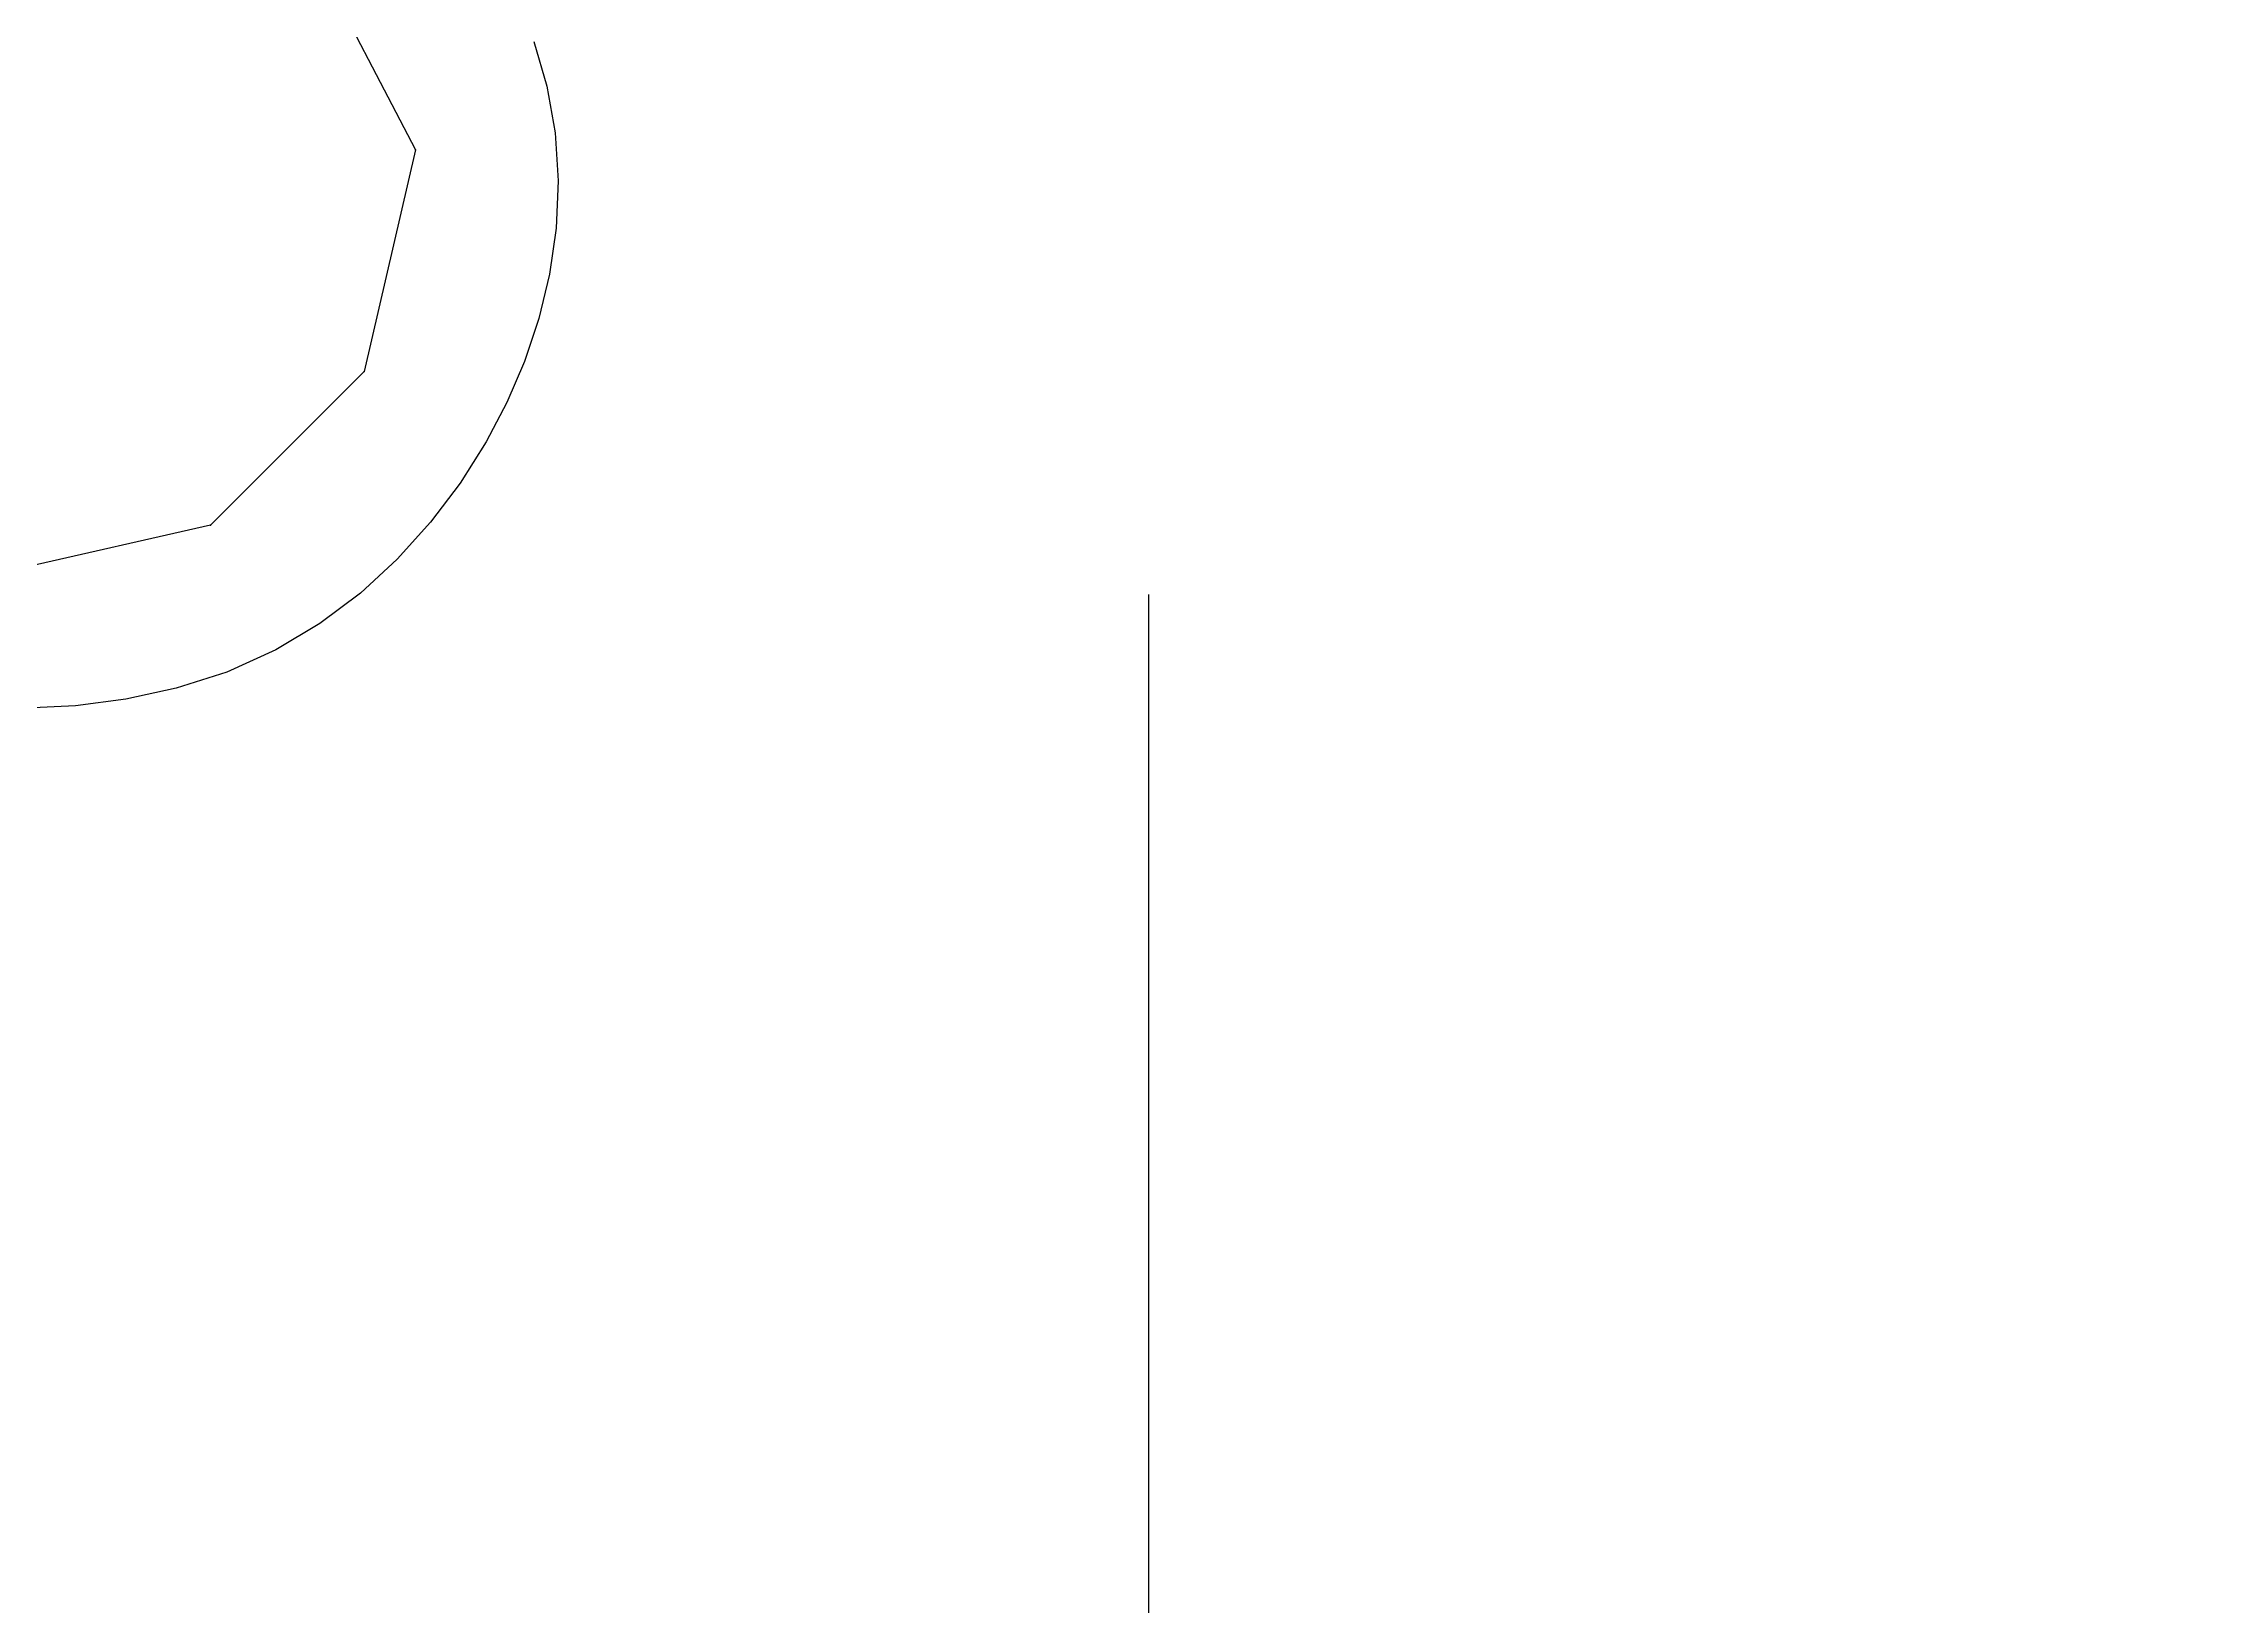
# Model space of a CAD drawing. Extents: x -200 to 162, y 0 to 712.
# Drawn here: x -21 to 76.9, y 413.2 to 483.8 of the extents above; entities that cross this region are included whole.
import ezdxf

# ---------------------------------------------------------------- set-up
doc = ezdxf.new("R2010")
doc.units = 0

# ---------------------------------------------------------------- blocks, each defined once
blk = doc.blocks.new('Pattern_2104556_M')
at = {"layer": '1'}
blk.add_lwpolyline([(-59.300674, 481.728729), (-35.026276, 484.428955), (-28.85437, 489.829346), (-19.210754, 492.143829), (-8.79567, 487.900635), (-4.166733, 479.028534), (-6.481201, 468.999176), (-13.424591, 462.055786), (-21.910965, 460.127075), (-28.85437, 461.670044), (-31.940323, 465.141724), (-53.15625, 462.055786)], close=True, dxfattribs=at)
at = {"layer": '14'}
blk.add_lwpolyline([(1.178974, 483.926392), (1.769882, 481.899963), (2.146385, 479.798798), (2.288826, 477.627502), (2.196846, 475.486603), (1.89529, 473.405212), (1.40823, 471.393982), (0.757133, 469.460022), (-0.039991, 467.607452), (-0.974878, 465.826569), (-2.149345, 463.961639), (-3.489614, 462.184448), (-4.99065, 460.520203), (-6.654547, 458.987976), (-8.483677, 457.611298), (-10.480286, 456.417755), (-12.700832, 455.416107), (-14.977978, 454.679779), (-17.262428, 454.183899), (-19.533051, 453.893524), (-21.776735, 453.77533)], dxfattribs=at)
at = {"layer": '3'}
for p in [(-4.166733, 479.028534), (-4.166733, 479.028534), (-6.481201, 468.999176), (-6.481201, 468.999176), (-13.424591, 462.055786), (-13.424591, 462.055786)]:
    blk.add_point(p, dxfattribs=at)
at = {"layer": '84'}
blk.add_lwpolyline([(-59.300674, 481.728729), (-35.026276, 484.428955), (-35.026276, 484.428955), (-28.85437, 489.829346), (-19.210754, 492.143829), (-8.79567, 487.900635), (-4.166733, 479.028534), (-6.481201, 468.999176), (-13.424591, 462.055786), (-21.910965, 460.127075), (-28.85437, 461.670044), (-31.940323, 465.141724), (-31.940323, 465.141724), (-53.15625, 462.055786), (-53.15625, 462.055786), (-59.300674, 481.728729)], close=True, dxfattribs=at)
blk = doc.blocks.new('Pattern_4459199_M')
at = {"layer": '7'}
blk.add_line((28.968803, 458.914032), (28.968819, 278.914032), dxfattribs=at)

msp = doc.modelspace()

# ---------------------------------------------------------------- block references
at = {"layer": '1'}
for name in ['Pattern_2104556_M', 'Pattern_4459199_M']:
    msp.add_blockref(name, (0, 0), dxfattribs=at)

doc.saveas('drawing.dxf')
